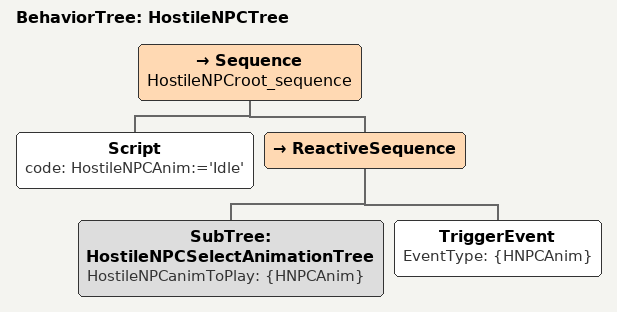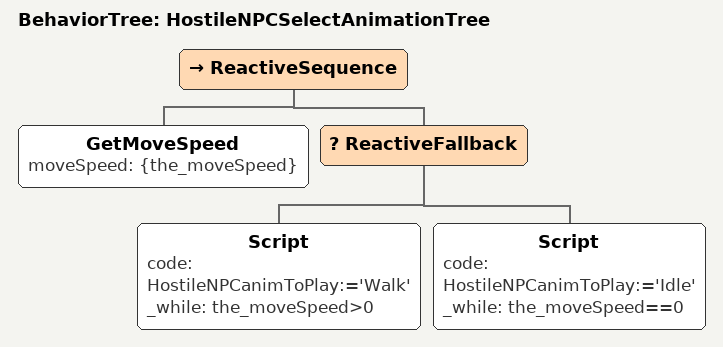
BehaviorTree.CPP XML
<?xml version="1.0" encoding="utf-8"?>

<root main_tree_to_execute ="HostileNPCTree">

	<BehaviorTree ID="HostileNPCTree">
		<Sequence name ="HostileNPCroot_sequence">
			<Script code="HostileNPCAnim:='Idle'"/>
			<ReactiveSequence>
				<SubTree ID="HostileNPCSelectAnimationTree" HostileNPCanimToPlay="{HNPCAnim}"/>
				<TriggerEvent EventType ="{HNPCAnim}"/>
			</ReactiveSequence>
		</Sequence>
	</BehaviorTree>

	<BehaviorTree ID="HostileNPCSelectAnimationTree">
		<ReactiveSequence>
			<GetMoveSpeed moveSpeed="{the_moveSpeed}"/>
			<ReactiveFallback>
				<Script code="HostileNPCanimToPlay:='Walk'" _while="the_moveSpeed>0"/>
				<Script code="HostileNPCanimToPlay:='Idle'" _while="the_moveSpeed==0"/>
			</ReactiveFallback>
		</ReactiveSequence>
	</BehaviorTree>

</root>
